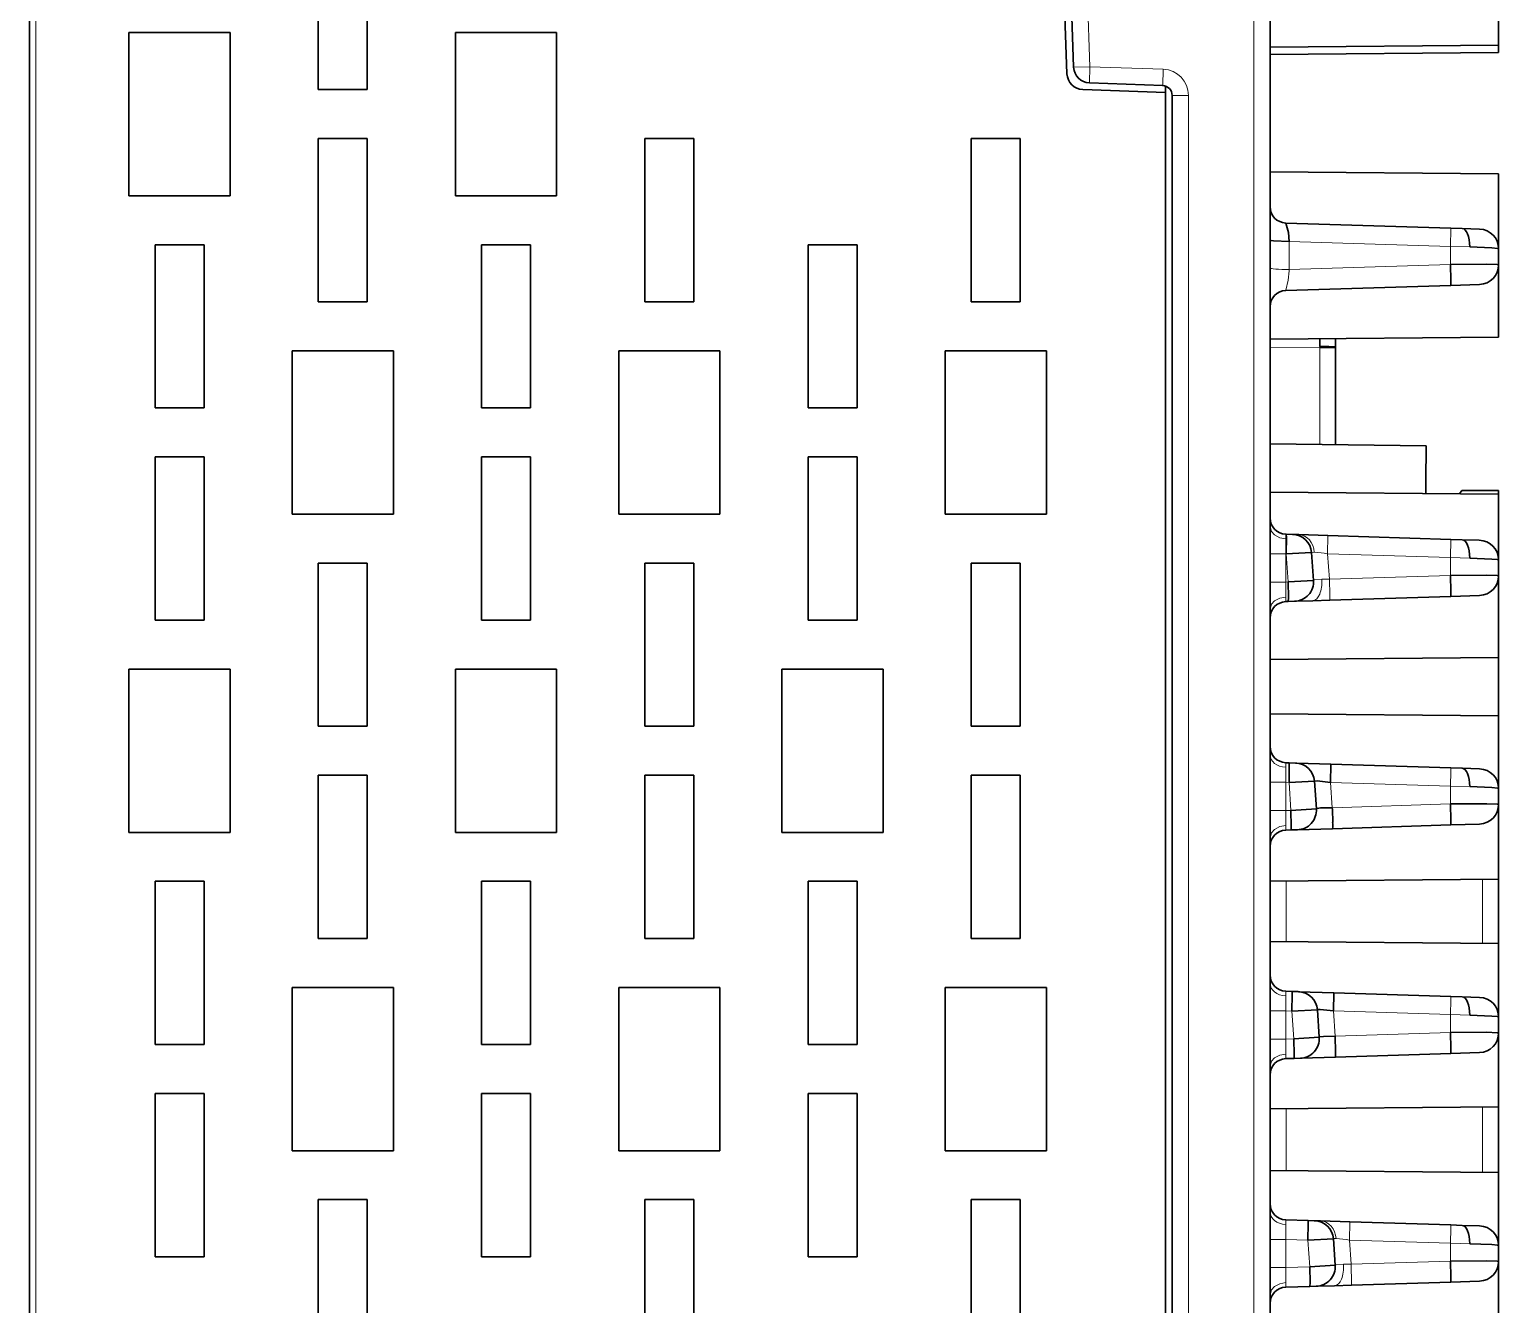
# Model space of a CAD drawing. Extents: x -45 to 645, y -160 to 467.
# Drawn here: x 187.26 to 232.26, y -62.01 to -22.95 of the extents above; entities that cross this region are included whole.
import ezdxf

# ---------------------------------------------------------------- set-up
doc = ezdxf.new("R2010")
doc.units = 0

msp = doc.modelspace()

# ---------------------------------------------------------------- linework, layer by layer
at = {"color": 7, "lineweight": 35}
for p, q in [((187.259, -144.593), (187.259, 10.968)), ((225.259, -20.832), (225.259, -95.911)), ((222.059, -97.854), (222.059, -24.878)), ((222.259, -97.549), (222.259, -24.968))]:
    msp.add_line(p, q, dxfattribs=at)
at = {"color": 7, "lineweight": 13}
for p, q in [((187.459, -144.593), (187.459, 10.966)), ((224.759, -20.832), (224.759, -95.911)), ((222.759, -97.549), (222.759, -24.968))]:
    msp.add_line(p, q, dxfattribs=at)
at = {"color": 7, "lineweight": 35, "ltscale": 0.125}
for p, q in [((196.109, -24.793), (196.109, -19.793)), ((197.609, -19.793), (197.609, -24.793)), ((190.309, -28.043), (190.309, -23.043)), ((193.409, -23.043), (193.409, -28.043)), ((200.309, -28.043), (200.309, -23.043)), ((203.409, -23.043), (203.409, -28.043)), ((196.109, -31.293), (196.109, -26.293)), ((197.609, -26.293), (197.609, -31.293)), ((206.109, -31.293), (206.109, -26.293)), ((207.609, -26.293), (207.609, -31.293)), ((216.109, -31.293), (216.109, -26.293)), ((217.609, -26.293), (217.609, -31.293)), ((191.109, -34.543), (191.109, -29.543)), ((192.609, -29.543), (192.609, -34.543)), ((201.109, -34.543), (201.109, -29.543)), ((202.609, -29.543), (202.609, -34.543)), ((211.109, -34.543), (211.109, -29.543)), ((212.609, -29.543), (212.609, -34.543)), ((195.309, -37.793), (195.309, -32.793)), ((198.409, -32.793), (198.409, -37.793)), ((205.309, -37.793), (205.309, -32.793)), ((208.409, -32.793), (208.409, -37.793)), ((215.309, -37.793), (215.309, -32.793)), ((218.409, -32.793), (218.409, -37.793)), ((191.109, -41.043), (191.109, -36.043)), ((192.609, -36.043), (192.609, -41.043)), ((201.109, -41.043), (201.109, -36.043)), ((202.609, -36.043), (202.609, -41.043)), ((211.109, -41.043), (211.109, -36.043)), ((212.609, -36.043), (212.609, -41.043)), ((196.109, -44.293), (196.109, -39.293)), ((197.609, -39.293), (197.609, -44.293)), ((206.109, -44.293), (206.109, -39.293)), ((207.609, -39.293), (207.609, -44.293)), ((216.109, -44.293), (216.109, -39.293)), ((217.609, -39.293), (217.609, -44.293)), ((190.309, -47.543), (190.309, -42.543)), ((193.409, -42.543), (193.409, -47.543)), ((200.309, -47.543), (200.309, -42.543)), ((203.409, -42.543), (203.409, -47.543)), ((210.309, -47.543), (210.309, -42.543)), ((213.409, -42.543), (213.409, -47.543)), ((196.109, -50.793), (196.109, -45.793)), ((197.609, -45.793), (197.609, -50.793)), ((206.109, -50.793), (206.109, -45.793)), ((207.609, -45.793), (207.609, -50.793)), ((216.109, -50.793), (216.109, -45.793)), ((217.609, -45.793), (217.609, -50.793)), ((191.109, -54.043), (191.109, -49.043)), ((192.609, -49.043), (192.609, -54.043)), ((201.109, -54.043), (201.109, -49.043)), ((202.609, -49.043), (202.609, -54.043)), ((211.109, -54.043), (211.109, -49.043)), ((212.609, -49.043), (212.609, -54.043)), ((195.309, -57.293), (195.309, -52.293)), ((198.409, -52.293), (198.409, -57.293)), ((205.309, -57.293), (205.309, -52.293)), ((208.409, -52.293), (208.409, -57.293)), ((215.309, -57.293), (215.309, -52.293)), ((218.409, -52.293), (218.409, -57.293)), ((191.109, -60.543), (191.109, -55.543)), ((192.609, -55.543), (192.609, -60.543)), ((201.109, -60.543), (201.109, -55.543)), ((202.609, -55.543), (202.609, -60.543)), ((211.109, -60.543), (211.109, -55.543)), ((212.609, -55.543), (212.609, -60.543)), ((196.109, -63.793), (196.109, -58.793)), ((197.609, -58.793), (197.609, -63.793)), ((206.109, -63.793), (206.109, -58.793)), ((207.609, -58.793), (207.609, -63.793)), ((216.109, -63.793), (216.109, -58.793)), ((217.609, -58.793), (217.609, -63.793))]:
    msp.add_line(p, q, dxfattribs=at)
at = {"color": 7, "lineweight": 35, "ltscale": 0.056748}
msp.add_line((232.259, -21.16), (232.259, -23.43), dxfattribs=at)
at = {"color": 7, "lineweight": 35, "ltscale": 0.066196}
msp.add_line((219.039, -24.307), (218.947, -21.661), dxfattribs=at)
at = {"color": 7, "lineweight": 35, "ltscale": 0.058922}
msp.add_line((219.243, -24.107), (219.161, -21.752), dxfattribs=at)
at = {"color": 7, "lineweight": 13, "ltscale": 0.058922}
msp.add_line((219.743, -24.09), (219.66, -21.734), dxfattribs=at)
at = {"color": 7, "lineweight": 35, "ltscale": 0.0775}
for p, q in [((190.309, -23.043), (193.409, -23.043)), ((200.309, -23.043), (203.409, -23.043)), ((193.409, -28.043), (190.309, -28.043)), ((203.409, -28.043), (200.309, -28.043)), ((195.309, -32.793), (198.409, -32.793)), ((205.309, -32.793), (208.409, -32.793)), ((215.309, -32.793), (218.409, -32.793)), ((198.409, -37.793), (195.309, -37.793)), ((208.409, -37.793), (205.309, -37.793)), ((218.409, -37.793), (215.309, -37.793)), ((190.309, -42.543), (193.409, -42.543)), ((200.309, -42.543), (203.409, -42.543)), ((210.309, -42.543), (213.409, -42.543)), ((193.409, -47.543), (190.309, -47.543)), ((203.409, -47.543), (200.309, -47.543)), ((213.409, -47.543), (210.309, -47.543)), ((195.309, -52.293), (198.409, -52.293)), ((205.309, -52.293), (208.409, -52.293)), ((215.309, -52.293), (218.409, -52.293)), ((198.409, -57.293), (195.309, -57.293)), ((208.409, -57.293), (205.309, -57.293)), ((218.409, -57.293), (215.309, -57.293))]:
    msp.add_line(p, q, dxfattribs=at)
at = {"color": 7, "lineweight": 35, "ltscale": 0.175007}
for p, q in [((232.259, -23.43), (225.259, -23.491)), ((232.259, -27.377), (225.259, -27.316)), ((232.259, -32.377), (225.259, -32.438)), ((232.259, -37.188), (225.259, -37.127)), ((232.259, -42.188), (225.259, -42.249)), ((232.259, -43.974), (225.259, -43.913)), ((232.259, -48.974), (225.259, -49.035)), ((232.259, -50.952), (225.259, -50.891)), ((232.259, -55.952), (225.259, -56.013)), ((232.259, -55.952), (225.259, -56.013)), ((232.259, -57.964), (225.259, -57.903))]:
    msp.add_line(p, q, dxfattribs=at)
at = {"color": 7, "lineweight": 35, "ltscale": 0.175005}
msp.add_line((232.259, -23.43), (225.259, -23.491), dxfattribs=at)
at = {"color": 7, "lineweight": 35, "ltscale": 0.175004}
for p, q in [((232.259, -23.66), (225.259, -23.721)), ((232.259, -32.377), (225.259, -32.438))]:
    msp.add_line(p, q, dxfattribs=at)
at = {"color": 7, "lineweight": 35, "ltscale": 0.00575}
msp.add_line((232.259, -23.43), (232.259, -23.66), dxfattribs=at)
at = {"color": 7, "lineweight": 13, "ltscale": 0.0125}
for p, q in [((219.743, -24.09), (219.243, -24.107)), ((219.725, -24.589), (219.743, -24.09)), ((221.987, -24.168), (221.97, -24.668)), ((222.759, -24.968), (222.259, -24.968))]:
    msp.add_line(p, q, dxfattribs=at)
at = {"color": 7, "lineweight": 13, "ltscale": 0.056146}
msp.add_line((219.743, -24.09), (221.987, -24.168), dxfattribs=at)
at = {"color": 7, "lineweight": 35, "ltscale": 0.056146}
msp.add_line((219.725, -24.589), (221.97, -24.668), dxfattribs=at)
at = {"color": 7, "lineweight": 35, "ltscale": 0.004828}
msp.add_line((222.059, -24.685), (222.059, -24.878), dxfattribs=at)
at = {"color": 7, "lineweight": 35, "ltscale": 0.0375}
for p, q in [((197.609, -24.793), (196.109, -24.793)), ((196.109, -26.293), (197.609, -26.293)), ((206.109, -26.293), (207.609, -26.293)), ((216.109, -26.293), (217.609, -26.293)), ((191.109, -29.543), (192.609, -29.543)), ((201.109, -29.543), (202.609, -29.543)), ((211.109, -29.543), (212.609, -29.543)), ((197.609, -31.293), (196.109, -31.293)), ((207.609, -31.293), (206.109, -31.293)), ((217.609, -31.293), (216.109, -31.293)), ((192.609, -34.543), (191.109, -34.543)), ((202.609, -34.543), (201.109, -34.543)), ((212.609, -34.543), (211.109, -34.543)), ((191.109, -36.043), (192.609, -36.043)), ((201.109, -36.043), (202.609, -36.043)), ((211.109, -36.043), (212.609, -36.043)), ((196.109, -39.293), (197.609, -39.293)), ((206.109, -39.293), (207.609, -39.293)), ((216.109, -39.293), (217.609, -39.293)), ((192.609, -41.043), (191.109, -41.043)), ((202.609, -41.043), (201.109, -41.043)), ((212.609, -41.043), (211.109, -41.043)), ((197.609, -44.293), (196.109, -44.293)), ((207.609, -44.293), (206.109, -44.293)), ((217.609, -44.293), (216.109, -44.293)), ((196.109, -45.793), (197.609, -45.793)), ((206.109, -45.793), (207.609, -45.793)), ((216.109, -45.793), (217.609, -45.793)), ((191.109, -49.043), (192.609, -49.043)), ((201.109, -49.043), (202.609, -49.043)), ((211.109, -49.043), (212.609, -49.043)), ((197.609, -50.793), (196.109, -50.793)), ((207.609, -50.793), (206.109, -50.793)), ((217.609, -50.793), (216.109, -50.793)), ((192.609, -54.043), (191.109, -54.043)), ((202.609, -54.043), (201.109, -54.043)), ((212.609, -54.043), (211.109, -54.043)), ((191.109, -55.543), (192.609, -55.543)), ((201.109, -55.543), (202.609, -55.543)), ((211.109, -55.543), (212.609, -55.543)), ((196.109, -58.793), (197.609, -58.793)), ((206.109, -58.793), (207.609, -58.793)), ((216.109, -58.793), (217.609, -58.793)), ((192.609, -60.543), (191.109, -60.543)), ((202.609, -60.543), (201.109, -60.543)), ((212.609, -60.543), (211.109, -60.543))]:
    msp.add_line(p, q, dxfattribs=at)
at = {"color": 7, "lineweight": 35, "ltscale": 0.063481}
msp.add_line((222.059, -24.878), (219.522, -24.789), dxfattribs=at)
at = {"color": 7, "lineweight": 35, "ltscale": 0.056974}
msp.add_line((232.259, -27.377), (232.259, -29.656), dxfattribs=at)
at = {"color": 7, "lineweight": 35, "ltscale": 0.126319}
for p, q in [((225.744, -28.879), (230.794, -29.038)), ((225.744, -30.946), (230.794, -30.788))]:
    msp.add_line(p, q, dxfattribs=at)
at = {"color": 7, "lineweight": 35, "ltscale": 0.008854}
for p, q in [((231.148, -29.049), (230.794, -29.038)), ((231.148, -38.58), (230.794, -38.569)), ((231.148, -45.58), (230.794, -45.569)), ((231.148, -52.58), (230.794, -52.569)), ((231.148, -59.58), (230.794, -59.569))]:
    msp.add_line(p, q, dxfattribs=at)
at = {"color": 7, "lineweight": 35, "ltscale": 0.013265}
for p, q in [((231.678, -29.066), (231.148, -29.049)), ((231.678, -45.597), (231.148, -45.58)), ((231.678, -52.597), (231.148, -52.58)), ((231.678, -59.597), (231.148, -59.58))]:
    msp.add_line(p, q, dxfattribs=at)
at = {"color": 7, "lineweight": 13, "ltscale": 0.021515}
msp.add_line((225.849, -29.441), (225.849, -30.301), dxfattribs=at)
at = {"color": 7, "lineweight": 13, "ltscale": 0.123477}
for p, q in [((225.849, -29.441), (230.785, -29.596)), ((225.849, -30.301), (230.785, -30.146))]:
    msp.add_line(p, q, dxfattribs=at)
at = {"color": 7, "lineweight": 13, "ltscale": 0.013758}
msp.add_line((230.785, -29.596), (230.785, -30.146), dxfattribs=at)
at = {"color": 7, "lineweight": 13, "ltscale": 0.014753}
for p, q in [((230.785, -29.596), (231.375, -29.611)), ((230.785, -39.127), (231.375, -39.142)), ((230.785, -46.127), (231.375, -46.142)), ((230.785, -53.127), (231.375, -53.142)), ((230.785, -60.127), (231.375, -60.142))]:
    msp.add_line(p, q, dxfattribs=at)
at = {"color": 7, "lineweight": 35, "ltscale": 0.012368}
msp.add_line((232.259, -29.666), (232.259, -30.16), dxfattribs=at)
msp.add_line((232.259, -29.666), (232.259, -30.16), dxfattribs=at)
at = {"color": 7, "lineweight": 35, "ltscale": 0.001037}
for p, q in [((230.785, -30.146), (230.787, -30.188)), ((230.787, -39.716), (230.785, -39.674)), ((227.167, -46.829), (227.166, -46.788)), ((230.787, -46.716), (230.785, -46.674)), ((227.255, -53.827), (227.254, -53.785)), ((230.787, -53.716), (230.785, -53.674)), ((230.787, -60.716), (230.785, -60.674))]:
    msp.add_line(p, q, dxfattribs=at)
at = {"color": 7, "lineweight": 13, "ltscale": 0.00104}
msp.add_line((225.849, -30.301), (225.847, -30.343), dxfattribs=at)
at = {"color": 7, "lineweight": 35, "ltscale": 0.010234}
for p, q in [((230.787, -30.188), (230.796, -30.597)), ((230.796, -40.125), (230.787, -39.716)), ((230.796, -47.125), (230.787, -46.716)), ((227.177, -47.239), (227.167, -46.829)), ((227.265, -54.236), (227.255, -53.827)), ((230.796, -54.125), (230.787, -53.716)), ((230.796, -61.125), (230.787, -60.716))]:
    msp.add_line(p, q, dxfattribs=at)
at = {"color": 7, "lineweight": 35, "ltscale": 0.054889}
msp.add_line((232.259, -32.377), (232.259, -30.181), dxfattribs=at)
at = {"color": 7, "lineweight": 35, "ltscale": 0.022051}
for p, q in [((230.794, -30.788), (231.675, -30.76)), ((230.794, -40.316), (231.675, -40.288)), ((230.794, -47.316), (231.675, -47.288)), ((230.794, -54.316), (231.675, -54.288)), ((230.794, -61.316), (231.675, -61.288))]:
    msp.add_line(p, q, dxfattribs=at)
at = {"color": 7, "lineweight": 35, "ltscale": 7.2e-05}
for p, q in [((231.675, -30.76), (231.678, -30.76)), ((231.675, -40.288), (231.678, -40.288)), ((231.675, -47.288), (231.678, -47.288)), ((231.675, -54.288), (231.678, -54.288)), ((231.675, -61.288), (231.678, -61.288))]:
    msp.add_line(p, q, dxfattribs=at)
at = {"color": 7, "lineweight": 13, "ltscale": 0.038185}
msp.add_line((225.259, -32.684), (226.787, -32.697), dxfattribs=at)
at = {"color": 7, "lineweight": 35, "ltscale": 0.005847}
msp.add_line((226.783, -32.424), (226.787, -32.658), dxfattribs=at)
at = {"color": 7, "lineweight": 13, "ltscale": 0.00098}
msp.add_line((226.787, -32.658), (226.787, -32.697), dxfattribs=at)
at = {"color": 7, "lineweight": 13, "ltscale": 0.074182}
msp.add_line((226.787, -32.697), (226.787, -35.665), dxfattribs=at)
at = {"color": 7, "lineweight": 13, "ltscale": 0.011813}
msp.add_line((227.259, -32.697), (226.787, -32.697), dxfattribs=at)
at = {"color": 7, "lineweight": 35, "ltscale": 0.006538}
msp.add_line((227.259, -32.42), (227.259, -32.682), dxfattribs=at)
at = {"color": 7, "lineweight": 35, "ltscale": 0.000392}
msp.add_line((227.259, -32.682), (227.259, -32.697), dxfattribs=at)
at = {"color": 7, "lineweight": 35, "ltscale": 0.074326}
msp.add_line((227.259, -35.671), (227.259, -32.697), dxfattribs=at)
at = {"color": 7, "lineweight": 35, "ltscale": 0.119439}
msp.add_line((230.037, -35.704), (225.259, -35.646), dxfattribs=at)
at = {"color": 7, "lineweight": 35, "ltscale": 0.027413}
msp.add_line((230.033, -36.801), (230.037, -35.704), dxfattribs=at)
at = {"color": 7, "lineweight": 35, "ltscale": 0.009197}
msp.add_line((230.031, -37.169), (230.033, -36.801), dxfattribs=at)
at = {"color": 7, "lineweight": 35, "ltscale": 0.003119}
msp.add_line((231.062, -37.178), (231.132, -37.074), dxfattribs=at)
at = {"color": 7, "lineweight": 35, "ltscale": 0.028186}
msp.add_line((231.132, -37.074), (232.259, -37.074), dxfattribs=at)
at = {"color": 7, "lineweight": 35, "ltscale": 0.002851}
msp.add_line((232.259, -37.074), (232.259, -37.188), dxfattribs=at)
at = {"color": 7, "lineweight": 35, "ltscale": 0.050212}
msp.add_line((232.259, -37.188), (232.259, -39.197), dxfattribs=at)
at = {"color": 7, "lineweight": 35, "ltscale": 0.000283}
msp.add_line((225.755, -38.411), (225.744, -38.411), dxfattribs=at)
at = {"color": 7, "lineweight": 35, "ltscale": 0.004733}
for p, q in [((225.944, -38.417), (225.755, -38.411)), ((226.121, -52.422), (225.932, -52.416)), ((226.612, -59.438), (226.423, -59.432))]:
    msp.add_line(p, q, dxfattribs=at)
at = {"color": 7, "lineweight": 35, "ltscale": 9.5e-05}
for p, q in [((225.948, -38.417), (225.944, -38.417)), ((226.125, -52.423), (226.122, -52.422))]:
    msp.add_line(p, q, dxfattribs=at)
at = {"color": 7, "lineweight": 35, "ltscale": 0.004711}
for p, q in [((226.139, -38.423), (225.951, -38.417)), ((226.807, -59.444), (226.619, -59.438))]:
    msp.add_line(p, q, dxfattribs=at)
at = {"color": 7, "lineweight": 35, "ltscale": 0.022315}
msp.add_line((227.031, -38.451), (226.139, -38.423), dxfattribs=at)
at = {"color": 7, "lineweight": 35, "ltscale": 0.094115}
msp.add_line((230.794, -38.569), (227.031, -38.451), dxfattribs=at)
at = {"color": 7, "lineweight": 35, "ltscale": 0.012891}
msp.add_line((231.663, -38.597), (231.148, -38.58), dxfattribs=at)
at = {"color": 7, "lineweight": 13, "ltscale": 0.012173}
for p, q in [((225.746, -39.01), (225.259, -39.01)), ((225.746, -39.875), (225.259, -39.875)), ((225.746, -46.01), (225.259, -46.01)), ((225.746, -46.875), (225.259, -46.875)), ((225.746, -53.01), (225.259, -53.01)), ((225.746, -53.875), (225.259, -53.875)), ((225.746, -60.01), (225.259, -60.01)), ((225.746, -60.875), (225.259, -60.875))]:
    msp.add_line(p, q, dxfattribs=at)
at = {"color": 7, "lineweight": 13, "ltscale": 0.021604}
for p, q in [((225.746, -39.01), (225.746, -39.875)), ((225.746, -46.01), (225.746, -46.875)), ((225.746, -53.01), (225.746, -53.875)), ((225.746, -60.01), (225.746, -60.875))]:
    msp.add_line(p, q, dxfattribs=at)
at = {"color": 7, "lineweight": 13, "ltscale": 0.000139}
msp.add_line((225.746, -39.01), (225.752, -39.011), dxfattribs=at)
at = {"color": 7, "lineweight": 35, "ltscale": 0.019487}
msp.add_line((226.53, -38.975), (225.752, -39.011), dxfattribs=at)
at = {"color": 7, "lineweight": 13, "ltscale": 0.0216}
msp.add_line((225.752, -39.011), (225.812, -39.873), dxfattribs=at)
at = {"color": 7, "lineweight": 35, "ltscale": 0.021293}
msp.add_line((226.53, -38.975), (226.59, -39.825), dxfattribs=at)
at = {"color": 7, "lineweight": 13, "ltscale": 0.094116}
msp.add_line((230.785, -39.127), (227.023, -39.009), dxfattribs=at)
at = {"color": 7, "lineweight": 13, "ltscale": 0.019595}
msp.add_line((227.023, -39.009), (227.077, -39.791), dxfattribs=at)
at = {"color": 7, "lineweight": 13, "ltscale": 0.013677}
for p, q in [((230.785, -39.674), (230.785, -39.127)), ((230.785, -46.674), (230.785, -46.127)), ((230.785, -53.127), (230.785, -53.674)), ((230.785, -60.127), (230.785, -60.674))]:
    msp.add_line(p, q, dxfattribs=at)
at = {"color": 7, "lineweight": 35, "ltscale": 0.012288}
for p, q in [((232.259, -39.197), (232.259, -39.688)), ((232.259, -46.688), (232.259, -46.197)), ((232.259, -53.688), (232.259, -53.197)), ((232.259, -60.688), (232.259, -60.197))]:
    msp.add_line(p, q, dxfattribs=at)
at = {"color": 7, "lineweight": 13, "ltscale": 0.001646}
msp.add_line((225.746, -39.875), (225.812, -39.873), dxfattribs=at)
at = {"color": 7, "lineweight": 35, "ltscale": 0.019482}
for p, q in [((225.812, -39.873), (226.59, -39.825)), ((225.9, -46.87), (226.678, -46.822)), ((225.989, -53.867), (226.766, -53.819)), ((226.477, -60.852), (227.255, -60.804))]:
    msp.add_line(p, q, dxfattribs=at)
at = {"color": 7, "lineweight": 13, "ltscale": 0.092748}
msp.add_line((230.785, -39.674), (227.077, -39.791), dxfattribs=at)
at = {"color": 7, "lineweight": 13, "ltscale": 0.001037}
for p, q in [((227.079, -39.832), (227.077, -39.791)), ((227.744, -60.811), (227.742, -60.77))]:
    msp.add_line(p, q, dxfattribs=at)
at = {"color": 7, "lineweight": 13, "ltscale": 0.010234}
msp.add_line((227.088, -40.241), (227.079, -39.832), dxfattribs=at)
at = {"color": 7, "lineweight": 35, "ltscale": 0.061996}
msp.add_line((232.259, -39.708), (232.259, -42.188), dxfattribs=at)
at = {"color": 7, "lineweight": 35, "ltscale": 0.001791}
msp.add_line((225.744, -40.474), (225.815, -40.472), dxfattribs=at)
at = {"color": 7, "lineweight": 35, "ltscale": 0.004759}
for p, q in [((225.815, -40.472), (226.005, -40.466)), ((225.903, -47.469), (226.094, -47.463)), ((226.48, -61.451), (226.67, -61.445))]:
    msp.add_line(p, q, dxfattribs=at)
at = {"color": 7, "lineweight": 35, "ltscale": 0.01404}
for p, q in [((226.01, -40.466), (226.571, -40.448)), ((226.675, -61.445), (227.236, -61.428))]:
    msp.add_line(p, q, dxfattribs=at)
at = {"color": 7, "lineweight": 35, "ltscale": 0.012867}
for p, q in [((226.571, -40.448), (227.086, -40.432)), ((227.236, -61.428), (227.751, -61.411))]:
    msp.add_line(p, q, dxfattribs=at)
at = {"color": 7, "lineweight": 35, "ltscale": 0.092748}
msp.add_line((227.086, -40.432), (230.794, -40.316), dxfattribs=at)
at = {"color": 7, "lineweight": 35, "ltscale": 0.044657}
msp.add_line((232.259, -43.974), (232.259, -42.188), dxfattribs=at)
at = {"color": 7, "lineweight": 35, "ltscale": 0.055305}
msp.add_line((232.259, -43.974), (232.259, -46.187), dxfattribs=at)
at = {"color": 7, "lineweight": 35, "ltscale": 0.002502}
msp.add_line((225.744, -45.411), (225.844, -45.414), dxfattribs=at)
at = {"color": 7, "lineweight": 35, "ltscale": 0.004894}
msp.add_line((226.039, -45.42), (225.844, -45.414), dxfattribs=at)
at = {"color": 7, "lineweight": 35, "ltscale": 0.000802}
msp.add_line((226.075, -45.421), (226.043, -45.42), dxfattribs=at)
at = {"color": 7, "lineweight": 35, "ltscale": 0.026142}
msp.add_line((227.12, -45.454), (226.075, -45.421), dxfattribs=at)
at = {"color": 7, "lineweight": 35, "ltscale": 0.091896}
msp.add_line((230.794, -45.569), (227.12, -45.454), dxfattribs=at)
at = {"color": 7, "lineweight": 13, "ltscale": 0.002358}
msp.add_line((225.746, -46.01), (225.84, -46.013), dxfattribs=at)
at = {"color": 7, "lineweight": 35, "ltscale": 0.019481}
for p, q in [((225.84, -46.013), (226.619, -45.978)), ((225.929, -53.016), (226.708, -52.981))]:
    msp.add_line(p, q, dxfattribs=at)
at = {"color": 7, "lineweight": 13, "ltscale": 0.021461}
msp.add_line((225.84, -46.013), (225.9, -46.87), dxfattribs=at)
at = {"color": 7, "lineweight": 35, "ltscale": 0.021153}
msp.add_line((226.619, -45.978), (226.678, -46.822), dxfattribs=at)
at = {"color": 7, "lineweight": 13, "ltscale": 0.091897}
msp.add_line((227.111, -46.012), (230.785, -46.127), dxfattribs=at)
at = {"color": 7, "lineweight": 13, "ltscale": 0.019455}
msp.add_line((227.111, -46.012), (227.166, -46.788), dxfattribs=at)
at = {"color": 7, "lineweight": 35, "ltscale": 0.00023}
for p, q in [((232.259, -46.197), (232.259, -46.188)), ((232.259, -46.188), (232.259, -46.197)), ((232.259, -53.188), (232.259, -53.197)), ((232.259, -60.197), (232.259, -60.188)), ((232.259, -60.188), (232.259, -60.197))]:
    msp.add_line(p, q, dxfattribs=at)
at = {"color": 7, "lineweight": 13, "ltscale": 0.090539}
msp.add_line((230.785, -46.674), (227.166, -46.788), dxfattribs=at)
at = {"color": 7, "lineweight": 35, "ltscale": 0.057152}
msp.add_line((232.259, -48.974), (232.259, -46.688), dxfattribs=at)
at = {"color": 7, "lineweight": 13, "ltscale": 0.003856}
msp.add_line((225.746, -46.875), (225.9, -46.87), dxfattribs=at)
at = {"color": 7, "lineweight": 35, "ltscale": 0.004}
msp.add_line((225.744, -47.474), (225.903, -47.469), dxfattribs=at)
at = {"color": 7, "lineweight": 35, "ltscale": 0.026907}
msp.add_line((226.098, -47.463), (227.174, -47.43), dxfattribs=at)
at = {"color": 7, "lineweight": 35, "ltscale": 0.090539}
msp.add_line((227.174, -47.43), (230.794, -47.316), dxfattribs=at)
at = {"color": 7, "lineweight": 13, "ltscale": 0.0466}
msp.add_line((225.751, -49.031), (225.751, -50.895), dxfattribs=at)
at = {"color": 7, "lineweight": 13, "ltscale": 0.049228}
msp.add_line((231.768, -50.948), (231.768, -48.979), dxfattribs=at)
at = {"color": 7, "lineweight": 35, "ltscale": 0.049439}
msp.add_line((232.259, -50.952), (232.259, -48.974), dxfattribs=at)
at = {"color": 7, "lineweight": 35, "ltscale": 0.056122}
msp.add_line((232.259, -50.952), (232.259, -53.197), dxfattribs=at)
at = {"color": 7, "lineweight": 35, "ltscale": 0.004721}
msp.add_line((225.744, -52.411), (225.932, -52.416), dxfattribs=at)
at = {"color": 7, "lineweight": 35, "ltscale": 0.027026}
msp.add_line((227.208, -52.457), (226.128, -52.423), dxfattribs=at)
at = {"color": 7, "lineweight": 35, "ltscale": 0.089678}
msp.add_line((230.794, -52.569), (227.208, -52.457), dxfattribs=at)
at = {"color": 7, "lineweight": 13, "ltscale": 0.004576}
msp.add_line((225.746, -53.01), (225.929, -53.016), dxfattribs=at)
at = {"color": 7, "lineweight": 13, "ltscale": 0.021321}
msp.add_line((225.929, -53.016), (225.989, -53.867), dxfattribs=at)
at = {"color": 7, "lineweight": 35, "ltscale": 0.021014}
msp.add_line((226.708, -52.98), (226.766, -53.819), dxfattribs=at)
at = {"color": 7, "lineweight": 13, "ltscale": 0.089678}
msp.add_line((227.2, -53.014), (230.785, -53.127), dxfattribs=at)
at = {"color": 7, "lineweight": 13, "ltscale": 0.019316}
msp.add_line((227.2, -53.014), (227.254, -53.785), dxfattribs=at)
at = {"color": 7, "lineweight": 13, "ltscale": 0.006065}
msp.add_line((225.746, -53.875), (225.989, -53.867), dxfattribs=at)
at = {"color": 7, "lineweight": 13, "ltscale": 0.08833}
msp.add_line((230.785, -53.674), (227.254, -53.785), dxfattribs=at)
at = {"color": 7, "lineweight": 35, "ltscale": 0.05659}
msp.add_line((232.259, -53.688), (232.259, -55.952), dxfattribs=at)
at = {"color": 7, "lineweight": 35, "ltscale": 0.026268}
msp.add_line((226.212, -54.46), (227.262, -54.427), dxfattribs=at)
at = {"color": 7, "lineweight": 35, "ltscale": 0.08833}
msp.add_line((227.262, -54.427), (230.794, -54.316), dxfattribs=at)
at = {"color": 7, "lineweight": 35, "ltscale": 0.006209}
msp.add_line((225.744, -54.474), (225.992, -54.467), dxfattribs=at)
at = {"color": 7, "lineweight": 35, "ltscale": 0.004873}
msp.add_line((225.992, -54.467), (226.187, -54.461), dxfattribs=at)
at = {"color": 7, "lineweight": 35, "ltscale": 0.000611}
msp.add_line((226.212, -54.46), (226.188, -54.461), dxfattribs=at)
at = {"color": 7, "lineweight": 13, "ltscale": 0.047462}
msp.add_line((225.751, -56.009), (225.751, -57.907), dxfattribs=at)
at = {"color": 7, "lineweight": 13, "ltscale": 0.050092}
msp.add_line((231.768, -57.96), (231.768, -55.956), dxfattribs=at)
at = {"color": 7, "lineweight": 35, "ltscale": 0.050303}
msp.add_line((232.259, -57.964), (232.259, -55.952), dxfattribs=at)
at = {"color": 7, "lineweight": 35, "ltscale": 0.055562}
msp.add_line((232.259, -57.964), (232.259, -60.186), dxfattribs=at)
at = {"color": 7, "lineweight": 35, "ltscale": 0.016991}
msp.add_line((225.744, -59.411), (226.423, -59.432), dxfattribs=at)
at = {"color": 7, "lineweight": 35, "ltscale": 9.6e-05}
msp.add_line((226.616, -59.438), (226.612, -59.438), dxfattribs=at)
at = {"color": 7, "lineweight": 35, "ltscale": 0.022314}
msp.add_line((227.699, -59.472), (226.807, -59.444), dxfattribs=at)
at = {"color": 7, "lineweight": 35, "ltscale": 0.077408}
msp.add_line((230.794, -59.569), (227.699, -59.472), dxfattribs=at)
at = {"color": 7, "lineweight": 13, "ltscale": 0.016847}
msp.add_line((225.746, -60.01), (226.42, -60.032), dxfattribs=at)
at = {"color": 7, "lineweight": 35, "ltscale": 0.01948}
msp.add_line((226.42, -60.032), (227.198, -59.996), dxfattribs=at)
at = {"color": 7, "lineweight": 13, "ltscale": 0.02055}
msp.add_line((226.42, -60.032), (226.477, -60.852), dxfattribs=at)
at = {"color": 7, "lineweight": 35, "ltscale": 0.020243}
msp.add_line((227.198, -59.996), (227.255, -60.804), dxfattribs=at)
at = {"color": 7, "lineweight": 13, "ltscale": 0.077408}
msp.add_line((227.691, -60.03), (230.785, -60.127), dxfattribs=at)
at = {"color": 7, "lineweight": 13, "ltscale": 0.018545}
msp.add_line((227.691, -60.03), (227.742, -60.77), dxfattribs=at)
at = {"color": 7, "lineweight": 13, "ltscale": 0.076114}
msp.add_line((230.785, -60.674), (227.742, -60.77), dxfattribs=at)
at = {"color": 7, "lineweight": 35, "ltscale": 0.056893}
msp.add_line((232.259, -62.964), (232.259, -60.688), dxfattribs=at)
at = {"color": 7, "lineweight": 13, "ltscale": 0.018281}
msp.add_line((225.746, -60.875), (226.477, -60.852), dxfattribs=at)
at = {"color": 7, "lineweight": 35, "ltscale": 0.018425}
msp.add_line((225.744, -61.474), (226.48, -61.451), dxfattribs=at)
at = {"color": 7, "lineweight": 35, "ltscale": 0.076113}
msp.add_line((227.751, -61.411), (230.794, -61.316), dxfattribs=at)
at = {"color": 7, "lineweight": 35}
for points in [[(225.744, -28.879), (225.745, -28.888), (225.82, -29.173), (225.849, -29.441)], [(225.849, -29.441), (225.365, -29.423), (225.283, -29.411), (225.264, -29.404), (225.261, -29.402), (225.26, -29.401), (225.259, -29.399)], [(231.375, -29.611), (232.047, -29.64), (232.224, -29.656), (232.255, -29.662), (232.259, -29.664), (232.259, -29.665)], [(232.259, -30.159), (232.258, -30.158), (232.253, -30.156), (232.213, -30.151), (231.895, -30.14), (230.785, -30.146)], [(225.755, -38.411), (225.756, -38.412), (225.757, -38.421), (225.76, -38.506), (225.752, -39.011)], [(231.375, -39.142), (232.047, -39.171), (232.224, -39.187), (232.255, -39.193), (232.259, -39.195), (232.259, -39.196)], [(225.812, -39.873), (225.821, -40.363), (225.817, -40.467), (225.816, -40.471), (225.815, -40.472)], [(232.259, -39.687), (232.258, -39.686), (232.253, -39.684), (232.213, -39.679), (231.895, -39.668), (230.785, -39.674)], [(225.844, -45.414), (225.844, -45.415), (225.846, -45.424), (225.849, -45.509), (225.84, -46.013)], [(227.12, -45.454), (227.12, -45.455), (227.121, -45.463), (227.111, -46.012)], [(226.619, -45.977), (226.62, -45.974), (226.622, -45.973), (226.629, -45.971), (226.7, -45.968), (227.111, -46.012)], [(231.375, -46.142), (232.047, -46.171), (232.224, -46.187), (232.255, -46.193), (232.259, -46.195), (232.259, -46.196)], [(227.166, -46.788), (226.808, -46.796), (226.699, -46.81), (226.684, -46.815), (226.68, -46.818), (226.678, -46.819), (226.678, -46.822)], [(232.259, -46.687), (232.258, -46.686), (232.253, -46.684), (232.213, -46.679), (231.895, -46.668), (230.785, -46.674)], [(225.9, -46.87), (225.909, -47.36), (225.905, -47.464), (225.905, -47.468), (225.903, -47.469)], [(225.932, -52.416), (225.933, -52.418), (225.935, -52.427), (225.938, -52.512), (225.929, -53.016)], [(227.208, -52.457), (227.209, -52.458), (227.21, -52.466), (227.2, -53.014)], [(226.708, -52.979), (226.709, -52.977), (226.711, -52.976), (226.718, -52.973), (226.789, -52.971), (227.2, -53.014)], [(231.375, -53.142), (232.047, -53.171), (232.224, -53.187), (232.255, -53.193), (232.259, -53.195), (232.259, -53.196)], [(225.989, -53.867), (225.997, -54.358), (225.994, -54.462), (225.993, -54.465), (225.992, -54.467)], [(227.254, -53.785), (226.896, -53.793), (226.787, -53.807), (226.772, -53.812), (226.768, -53.815), (226.766, -53.817), (226.766, -53.819)], [(232.259, -53.687), (232.258, -53.686), (232.253, -53.684), (232.213, -53.679), (231.895, -53.668), (230.785, -53.674)], [(226.423, -59.432), (226.424, -59.433), (226.425, -59.442), (226.428, -59.527), (226.42, -60.032)], [(231.375, -60.142), (232.047, -60.171), (232.224, -60.187), (232.255, -60.193), (232.259, -60.195), (232.259, -60.196)], [(232.259, -60.687), (232.258, -60.686), (232.253, -60.684), (232.213, -60.679), (231.895, -60.668), (230.785, -60.674)], [(226.477, -60.852), (226.486, -61.342), (226.482, -61.446), (226.481, -61.45), (226.48, -61.451)]]:
    msp.add_lwpolyline(points, dxfattribs=at)
at = {"color": 7, "lineweight": 13}
for points in [[(230.794, -29.038), (230.794, -29.039), (230.795, -29.047), (230.785, -29.596)], [(225.847, -30.343), (225.815, -30.625), (225.744, -30.936), (225.743, -30.945), (225.744, -30.946)], [(225.739, -38.549), (225.56, -38.518), (225.398, -38.431), (225.308, -38.332), (225.259, -38.166)], [(227.031, -38.451), (227.032, -38.452), (227.032, -38.46), (227.023, -39.009)], [(230.794, -38.569), (230.794, -38.57), (230.795, -38.578), (230.785, -39.127)], [(226.843, -39.793), (226.613, -39.812), (226.596, -39.818), (226.592, -39.82), (226.59, -39.822), (226.59, -39.825)], [(225.739, -40.336), (225.56, -40.367), (225.398, -40.454), (225.308, -40.553), (225.259, -40.719)], [(230.785, -46.127), (230.796, -45.669), (230.795, -45.574), (230.794, -45.569)], [(225.739, -47.336), (225.56, -47.367), (225.398, -47.454), (225.308, -47.553), (225.259, -47.719)], [(230.785, -53.127), (230.796, -52.669), (230.795, -52.574), (230.794, -52.569)], [(225.739, -54.336), (225.56, -54.367), (225.398, -54.454), (225.308, -54.553), (225.259, -54.719)], [(227.699, -59.472), (227.699, -59.473), (227.7, -59.481), (227.691, -60.03)], [(230.785, -60.127), (230.796, -59.669), (230.795, -59.574), (230.794, -59.569)], [(227.508, -60.772), (227.278, -60.792), (227.262, -60.797), (227.257, -60.799), (227.255, -60.801), (227.255, -60.804)], [(227.751, -61.411), (227.751, -61.41), (227.753, -61.402), (227.754, -61.328), (227.744, -60.811)], [(225.739, -61.336), (225.56, -61.367), (225.398, -61.454), (225.308, -61.553), (225.259, -61.719)]]:
    msp.add_lwpolyline(points, dxfattribs=at)
at = {"color": 7, "lineweight": 35}
for centre, radius, start, end in [((219.743, -24.09), 0.5, 182, 268), ((219.539, -24.29), 0.5, 182, 268), ((221.959, -24.968), 0.3, 0, 88), ((225.759, -28.38), 0.5, 180, 268.1981), ((231.659, -29.666), 0.6, 0.0354, 88.2057), ((229.117, -30.685), 1.681, 356.4789, 2.9868), ((231.659, -30.16), 0.6, 271.7958, 0.0687), ((225.759, -31.446), 0.5, 91.8039, 180.0001), ((225.759, -37.911), 0.5, 180, 268.2), ((225.932, -39.017), 0.6, 4.0039, 88.5561), ((231.659, -39.197), 0.6, 0.0501, 89.6179), ((225.991, -39.866), 0.6, 271.3511, 3.9918), ((231.659, -39.688), 0.6, 271.7958, 0.0687), ((225.759, -40.974), 0.5, 91.8, 180), ((229.119, -40.213), 1.679, 356.4755, 2.9912), ((225.759, -44.911), 0.5, 180, 268.2), ((226.02, -46.02), 0.6, 4.006, 88.2077), ((231.659, -46.197), 0.6, 0.0354, 88.2057), ((231.659, -46.688), 0.6, 271.7958, 0.0687), ((226.079, -46.864), 0.6, 271.3511, 3.9918), ((225.497, -47.326), 1.681, 356.4789, 2.9868), ((229.119, -47.213), 1.679, 356.4755, 2.9912), ((225.759, -47.974), 0.5, 91.8, 180), ((225.759, -51.911), 0.5, 180, 268.2), ((226.109, -53.022), 0.6, 4.004, 88.5561), ((231.659, -53.197), 0.6, 0.0354, 88.2057), ((226.168, -53.861), 0.6, 271.7908, 3.993), ((231.659, -53.688), 0.6, 271.7958, 0.0687), ((225.585, -54.324), 1.681, 356.4789, 2.9868), ((229.119, -54.213), 1.679, 356.4755, 2.9912), ((225.759, -54.974), 0.5, 91.8, 180), ((225.759, -58.911), 0.5, 180, 268.2), ((226.6, -60.038), 0.6, 4.004, 88.5561), ((231.659, -60.197), 0.6, 0.0354, 88.2057), ((231.659, -60.688), 0.6, 271.7958, 0.0687), ((226.656, -60.845), 0.6, 271.3511, 3.9918), ((229.119, -61.213), 1.679, 356.4755, 2.9912), ((225.759, -61.974), 0.5, 91.8, 180)]:
    msp.add_arc(centre, radius, start, end, dxfattribs=at)
at = {"color": 7, "lineweight": 13}
for centre, radius, start, end in [((221.959, -24.968), 0.8, 0.0067, 87.9932), ((226.697, -38.502), 0.959, 174.4954, 182.7996), ((245.403, -38.458), 19.665, 180.2651, 181.6087), ((226.374, -43.043), 4.085, 80.8608, 86.6136), ((245.403, -40.427), 19.665, 178.3913, 179.7349), ((227.002, -45.227), 5.437, 89.2017, 91.6701), ((226.697, -40.383), 0.959, 177.2004, 185.5046), ((225.409, -40.329), 1.681, 356.4789, 2.9868), ((226.697, -45.502), 0.959, 174.4954, 182.7996), ((245.403, -45.458), 19.665, 180.2651, 181.6087), ((245.403, -47.427), 19.665, 178.3913, 179.7349), ((226.697, -47.383), 0.959, 177.2004, 185.5046), ((226.697, -52.502), 0.959, 174.4954, 182.7996), ((245.403, -52.458), 19.665, 180.2651, 181.6087), ((245.403, -54.427), 19.665, 178.3913, 179.7349), ((226.697, -54.383), 0.959, 177.2004, 185.5046), ((226.697, -59.502), 0.959, 174.4954, 182.7996), ((245.403, -59.458), 19.665, 180.2651, 181.6087), ((227.042, -64.064), 4.085, 80.8608, 86.6136), ((245.403, -61.427), 19.665, 178.3913, 179.7349), ((227.667, -66.206), 5.437, 89.2017, 91.6701), ((226.697, -61.383), 0.959, 177.2004, 185.5046)]:
    msp.add_arc(centre, radius, start, end, dxfattribs=at)
at = {"color": 7, "lineweight": 35}
for centre, major_axis, ratio, start_param, end_param in [((231.129, -29.649), (-0.019, -0.6), 0.409754, 1.647342, 3.141593), ((226.659, -32.682), (0.6, 0), 0.040111, 6.283185, 7.639642), ((231.129, -39.18), (-0.019, -0.6), 0.409754, 1.647342, 3.141593), ((231.129, -46.18), (-0.019, -0.6), 0.409754, 1.647342, 3.141593), ((231.129, -53.18), (-0.019, -0.6), 0.409754, 1.647342, 3.141593), ((231.129, -60.18), (-0.019, -0.6), 0.409754, 1.647342, 3.141593)]:
    msp.add_ellipse(centre, major_axis=major_axis, ratio=ratio, start_param=start_param, end_param=end_param, dxfattribs=at)
at = {"color": 7, "lineweight": 13}
for centre, major_axis, ratio, start_param, end_param in [((225.859, -30.26), (0.6, 0), 0.069756, 3.141593, 4.694936), ((226.12, -39.023), (-0.019, -0.6), 0.82762, 1.692919, 3.141593), ((226.951, -39.036), (0.421, -0.062), 0.085069, 2.50828, 3.160339), ((226.552, -39.849), (0.019, -0.6), 0.488678, 6.283185, 7.932433), ((225.759, -45.166), (0.5, 0), 0.768253, 3.141593, 4.671506), ((225.759, -52.166), (0.5, 0), 0.768253, 3.141593, 4.671506), ((225.759, -59.166), (0.5, 0), 0.768253, 3.141593, 4.671506), ((226.788, -60.044), (-0.019, -0.6), 0.82762, 1.692919, 3.141593), ((227.619, -60.057), (0.421, -0.062), 0.085069, 2.50828, 3.160339), ((227.217, -60.828), (0.019, -0.6), 0.488678, 6.283185, 7.932433)]:
    msp.add_ellipse(centre, major_axis=major_axis, ratio=ratio, start_param=start_param, end_param=end_param, dxfattribs=at)

doc.saveas('drawing.dxf')
